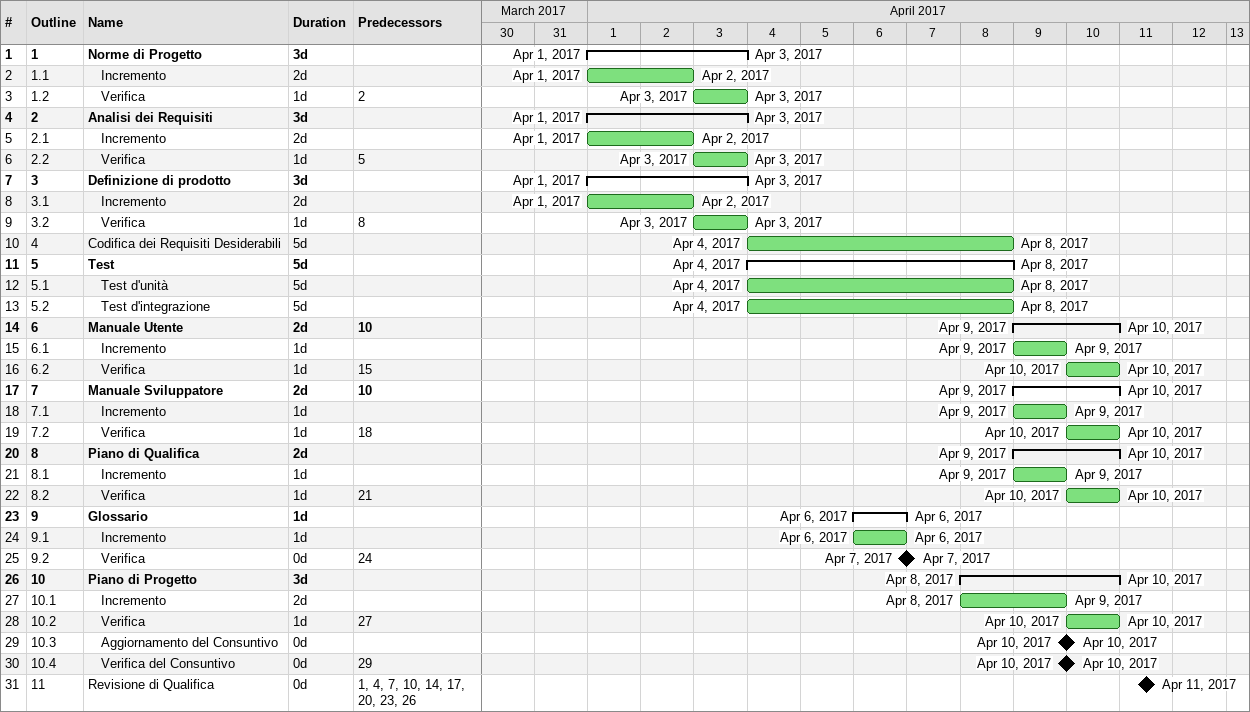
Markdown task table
| ID | WBS | Task | Duration | Start | Finish | Predecessors |
|---|---|---|---|---|---|---|
| 1 | 1 | **Norme di Progetto** | 3d | 2017-04-01 | 2017-04-03 |  |
| 2 | 1.1 | Incremento | 2d | 2017-04-01 | 2017-04-02 |  |
| 3 | 1.2 | Verifica | 1d | 2017-04-03 | 2017-04-03 | 2 |
| 4 | 2 | **Analisi dei Requisiti** | 3d | 2017-04-01 | 2017-04-03 |  |
| 5 | 2.1 | Incremento | 2d | 2017-04-01 | 2017-04-02 |  |
| 6 | 2.2 | Verifica | 1d | 2017-04-03 | 2017-04-03 | 5 |
| 7 | 3 | **Definizione di prodotto** | 3d | 2017-04-01 | 2017-04-03 |  |
| 8 | 3.1 | Incremento | 2d | 2017-04-01 | 2017-04-02 |  |
| 9 | 3.2 | Verifica | 1d | 2017-04-03 | 2017-04-03 | 8 |
| 10 | 4 | Codifica dei Requisiti Desiderabili | 5d | 2017-04-04 | 2017-04-08 |  |
| 11 | 5 | **Test** | 5d | 2017-04-04 | 2017-04-08 |  |
| 12 | 5.1 | Test d'unità | 5d | 2017-04-04 | 2017-04-08 |  |
| 13 | 5.2 | Test d'integrazione | 5d | 2017-04-04 | 2017-04-08 |  |
| 14 | 6 | **Manuale Utente** | 2d | 2017-04-09 | 2017-04-10 | 10 |
| 15 | 6.1 | Incremento | 1d | 2017-04-09 | 2017-04-09 |  |
| 16 | 6.2 | Verifica | 1d | 2017-04-10 | 2017-04-10 | 15 |
| 17 | 7 | **Manuale Sviluppatore** | 2d | 2017-04-09 | 2017-04-10 | 10 |
| 18 | 7.1 | Incremento | 1d | 2017-04-09 | 2017-04-09 |  |
| 19 | 7.2 | Verifica | 1d | 2017-04-10 | 2017-04-10 | 18 |
| 20 | 8 | **Piano di Qualifica** | 2d | 2017-04-09 | 2017-04-10 |  |
| 21 | 8.1 | Incremento | 1d | 2017-04-09 | 2017-04-09 |  |
| 22 | 8.2 | Verifica | 1d | 2017-04-10 | 2017-04-10 | 21 |
| 23 | 9 | **Glossario** | 1d | 2017-04-06 | 2017-04-06 |  |
| 24 | 9.1 | Incremento | 1d | 2017-04-06 | 2017-04-06 |  |
| 25 | 9.2 | Verifica | 0d | 2017-04-07 | 2017-04-07 | 24 |
| 26 | 10 | **Piano di Progetto** | 3d | 2017-04-08 | 2017-04-10 |  |
| 27 | 10.1 | Incremento | 2d | 2017-04-08 | 2017-04-09 |  |
| 28 | 10.2 | Verifica | 1d | 2017-04-10 | 2017-04-10 | 27 |
| 29 | 10.3 | Aggiornamento del Consuntivo | 0d | 2017-04-10 | 2017-04-10 |  |
| 30 | 10.4 | Verifica del Consuntivo | 0d | 2017-04-10 | 2017-04-10 | 29 |
| 31 | 11 | Revisione di Qualifica | 0d | 2017-04-11 | 2017-04-11 | 1, 4, 7, 10, 14, 17, 20, 23, 26 |
